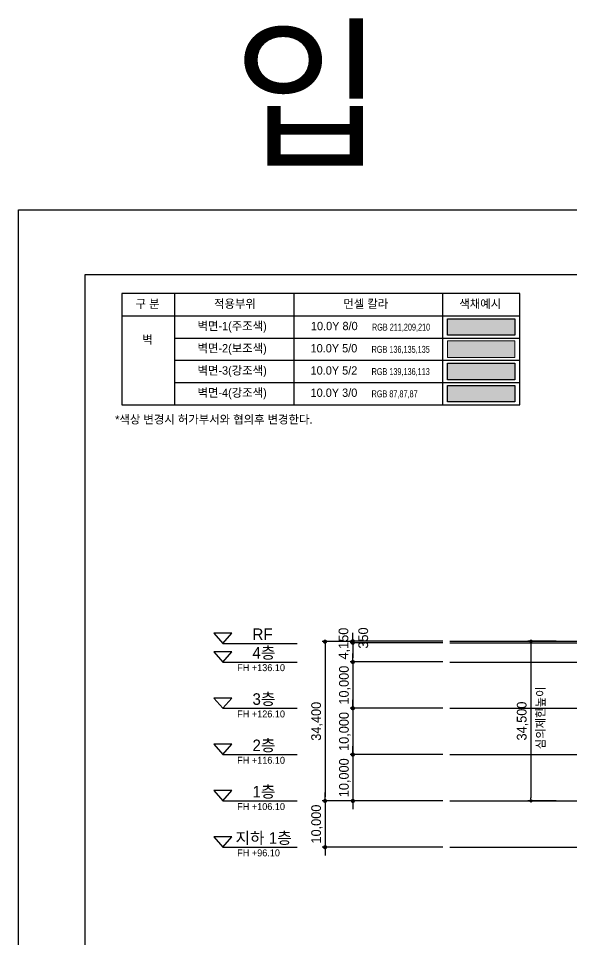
# Model space of a CAD drawing. Header units: millimetres. Extents: x 9068264 to 10076264, y 1307765 to 1705499.
# Drawn here: x 9068264 to 9187657, y 1506575 to 1705499 of the extents above; entities that cross this region are included whole.
import ezdxf
from ezdxf.enums import TextEntityAlignment as Align

# ---------------------------------------------------------------- set-up
doc = ezdxf.new("R2010")
doc.units = ezdxf.units.MM
doc.header["$LTSCALE"] = 1000
doc.linetypes.add('03 단지-0902$0$HIDDEN', pattern=[0.375, 0.25, -0.125])
doc.linetypes.add('x-평면도$0$CEN', pattern=[6.2, 6, -0.1, 0, -0.1])
doc.layers.get('DEFPOINTS').update_dxf_attribs({"color": 151})
for name, color, linetype in [('3 dim0', 7, 'Continuous'), ('A-TXT-2.7', 3, 'Continuous'), ('DIM', 7, 'Continuous'), ('HAT-1', 8, 'Continuous'), ('TEX', 3, 'Continuous'), ('TEX-SYM', 3, 'Continuous'), ('TXT1', 3, 'Continuous'), ('x-평면도$0$A-중심선', 10, 'x-평면도$0$CEN'), ('도로체인', 6, 'Continuous')]:
    doc.layers.add(name, color=color, linetype=linetype)
doc.layers.add('h 251', color=251, linetype='Continuous', lineweight=9)
for name, color, linetype, true_color in [('벽면1 (주조색)', 7, 'Continuous', 0xd3d1d2), ('벽면2 (보조색)', 7, 'Continuous', 0x888787), ('벽면3 (강조색)', 7, 'Continuous', 0x8b8871), ('벽면4 (강조색)', 7, 'Continuous', 0x575757)]:
    doc.layers.add(name, color=color, linetype=linetype, true_color=true_color)
doc.styles.add('AUDIT_D_190715091641-0', font='')
doc.styles.add('JAS(HY울릉도M)', font='')
doc.styles.add('돋움', font='')
doc.styles.get('AUDIT_D_190715091641-0').set_extended_font_data('Dotum')
doc.styles.get('JAS(HY울릉도M)').set_extended_font_data('Dotum')
doc.styles.get('돋움').set_extended_font_data('Dotum')
doc.dimstyles.new('scale600', dxfattribs={"dimscale": 600, "dimtxt": 2, "dimasz": 1, "dimexe": 1, "dimexo": 2.5, "dimgap": 0.8, "dimtad": 1, "dimdec": 0, "dimzin": 0, "dimdsep": 46, "dimlunit": 6, "dimtxsty": 'AUDIT_D_190715091641-0', "dimblk": 'DOT', "dimcen": 0, "dimdle": 1, "dimclrd": 256, "dimclre": 256, "dimclrt": 3, "dimadec": 0, "dimazin": 0, "dimtfac": 1, "dimtdec": 0, "dimtix": 1, "dimtmove": 2, "dimatfit": 3, "dimldrblk": 'DOT', "dimfxl": 0, "dimtolj": 1, "dimtzin": 0, "dimarcsym": 0})

# ---------------------------------------------------------------- blocks, each defined once
blk = doc.blocks.new('xxxxxxxx')
at = {"layer": 'DEFPOINTS', "linetype": 'ByBlock'}
for points in [[(44842066, -10941107), (45346066, -10941107), (45346066, -11297507), (44842066, -11297507)], [(44856466, -10955083), (45292815, -10955083), (45292815, -11282683), (44856466, -11282683)]]:
    blk.add_lwpolyline(points, close=True, dxfattribs=at)
blk = doc.blocks.new('_Dot')
at = {"color": 0, "linetype": 'ByBlock', "lineweight": -2}
blk.add_line((-0.5, 0), (-1, 0), dxfattribs=at)
at = {"color": 0, "linetype": 'ByBlock', "const_width": 0.5}
blk.add_lwpolyline([(-0.25, 0, 1), (0.25, 0, 1)], format="xyb", close=True, dxfattribs=at)
blk = doc.blocks.new('*D102')
at = {"layer": '3 dim0', "lineweight": -2, "transparency": 16777216}
for p, q in [((9140445, 1567418), (9140445, 1568318)), ((9159867, 1566518), (9139845, 1566518)), ((9140445, 1566518), (9140445, 1556518)), ((9159867, 1556518), (9139845, 1556518)), ((9140445, 1555618), (9140445, 1554718))]:
    blk.add_line(p, q, dxfattribs=at)
at = {"layer": 'DEFPOINTS', "color": 0, "transparency": 16777216}
for p in [(9161367, 1566518), (9140445, 1556518), (9161367, 1556518)]:
    blk.add_point(p, dxfattribs=at)
at = {"layer": '3 dim0', "lineweight": -2, "transparency": 16777216, "xscale": 900, "yscale": 900, "zscale": 900}
for p, rotation in [((9140445, 1566518), 270), ((9140445, 1556518), 90)]:
    blk.add_blockref('_Dot', p, dxfattribs=dict(at, rotation=rotation))
at = {"layer": '3 dim0', "color": 3, "transparency": 16777216, "insert": (9138711, 1561518), "char_height": 2100, "attachment_point": 5, "rotation": 90, "style": 'AUDIT_D_190715091641-0'}
blk.add_mtext('\\A1;10,000', dxfattribs=at)
blk = doc.blocks.new('*D103')
at = {"layer": '3 dim0', "lineweight": -2, "transparency": 16777216}
for p, q in [((9134445, 1537418), (9134445, 1538318)), ((9140118, 1536518), (9133845, 1536518)), ((9134445, 1536518), (9134445, 1526518)), ((9159867, 1526518), (9133845, 1526518)), ((9134445, 1525618), (9134445, 1524718))]:
    blk.add_line(p, q, dxfattribs=at)
at = {"layer": 'DEFPOINTS', "color": 0, "transparency": 16777216}
for p in [(9141618, 1536518), (9134445, 1526518), (9161367, 1526518)]:
    blk.add_point(p, dxfattribs=at)
at = {"layer": '3 dim0', "lineweight": -2, "transparency": 16777216, "xscale": 900, "yscale": 900, "zscale": 900}
for p, rotation in [((9134445, 1536518), 270), ((9134445, 1526518), 90)]:
    blk.add_blockref('_Dot', p, dxfattribs=dict(at, rotation=rotation))
at = {"layer": '3 dim0', "color": 3, "transparency": 16777216, "insert": (9132711, 1531518), "char_height": 2100, "attachment_point": 5, "rotation": 90, "style": 'AUDIT_D_190715091641-0'}
blk.add_mtext('\\A1;10,000', dxfattribs=at)
blk = doc.blocks.new('*D104')
at = {"layer": '3 dim0', "lineweight": -2, "transparency": 16777216}
for p, q in [((9140445, 1547418), (9140445, 1548318)), ((9159867, 1546518), (9139845, 1546518)), ((9140445, 1546518), (9140445, 1536518)), ((9159867, 1536518), (9139845, 1536518)), ((9140445, 1535618), (9140445, 1534718))]:
    blk.add_line(p, q, dxfattribs=at)
at = {"layer": 'DEFPOINTS', "color": 0, "transparency": 16777216}
for p in [(9161367, 1546518), (9140445, 1536518), (9161367, 1536518)]:
    blk.add_point(p, dxfattribs=at)
at = {"layer": '3 dim0', "lineweight": -2, "transparency": 16777216, "xscale": 900, "yscale": 900, "zscale": 900}
for p, rotation in [((9140445, 1546518), 270), ((9140445, 1536518), 90)]:
    blk.add_blockref('_Dot', p, dxfattribs=dict(at, rotation=rotation))
at = {"layer": '3 dim0', "color": 3, "transparency": 16777216, "insert": (9138711, 1541518), "char_height": 2100, "attachment_point": 5, "rotation": 90, "style": 'AUDIT_D_190715091641-0'}
blk.add_mtext('\\A1;10,000', dxfattribs=at)
blk = doc.blocks.new('*D105')
at = {"layer": '3 dim0', "lineweight": -2, "transparency": 16777216}
for p, q in [((9140445, 1557418), (9140445, 1558318)), ((9159867, 1556518), (9139845, 1556518)), ((9140445, 1556518), (9140445, 1546518)), ((9159867, 1546518), (9139845, 1546518)), ((9140445, 1545618), (9140445, 1544718))]:
    blk.add_line(p, q, dxfattribs=at)
at = {"layer": 'DEFPOINTS', "color": 0, "transparency": 16777216}
for p in [(9161367, 1556518), (9140445, 1546518), (9161367, 1546518)]:
    blk.add_point(p, dxfattribs=at)
at = {"layer": '3 dim0', "lineweight": -2, "transparency": 16777216, "xscale": 900, "yscale": 900, "zscale": 900}
for p, rotation in [((9140445, 1556518), 270), ((9140445, 1546518), 90)]:
    blk.add_blockref('_Dot', p, dxfattribs=dict(at, rotation=rotation))
at = {"layer": '3 dim0', "color": 3, "transparency": 16777216, "insert": (9138711, 1551518), "char_height": 2100, "attachment_point": 5, "rotation": 90, "style": 'AUDIT_D_190715091641-0'}
blk.add_mtext('\\A1;10,000', dxfattribs=at)
blk = doc.blocks.new('*D106')
at = {"layer": '3 dim0', "lineweight": -2, "transparency": 16777216}
for p, q in [((9140118, 1570918), (9133845, 1570918)), ((9134445, 1570018), (9134445, 1537418)), ((9140118, 1536518), (9133845, 1536518))]:
    blk.add_line(p, q, dxfattribs=at)
at = {"layer": 'DEFPOINTS', "color": 0, "transparency": 16777216}
for p in [(9141618, 1570918), (9134445, 1536518), (9141618, 1536518)]:
    blk.add_point(p, dxfattribs=at)
at = {"layer": '3 dim0', "lineweight": -2, "transparency": 16777216, "xscale": 900, "yscale": 900, "zscale": 900}
for p, rotation in [((9134445, 1570918), 90), ((9134445, 1536518), 270)]:
    blk.add_blockref('_Dot', p, dxfattribs=dict(at, rotation=rotation))
at = {"layer": '3 dim0', "color": 3, "transparency": 16777216, "insert": (9132711, 1553718), "char_height": 2100, "attachment_point": 5, "rotation": 90, "style": 'AUDIT_D_190715091641-0'}
blk.add_mtext('\\A1;34,400', dxfattribs=at)
blk = doc.blocks.new('*D107')
at = {"layer": '3 dim0', "lineweight": -2, "transparency": 16777216}
for p, q in [((9159867, 1570668), (9139845, 1570668)), ((9140445, 1569768), (9140445, 1567418)), ((9159867, 1566518), (9139845, 1566518))]:
    blk.add_line(p, q, dxfattribs=at)
at = {"layer": 'DEFPOINTS', "color": 0, "transparency": 16777216}
for p in [(9161367, 1570668), (9140445, 1566518), (9161367, 1566518)]:
    blk.add_point(p, dxfattribs=at)
at = {"layer": '3 dim0', "lineweight": -2, "transparency": 16777216, "xscale": 900, "yscale": 900, "zscale": 900}
for p, rotation in [((9140445, 1570668), 90), ((9140445, 1566518), 270)]:
    blk.add_blockref('_Dot', p, dxfattribs=dict(at, rotation=rotation))
at = {"layer": '3 dim0', "color": 3, "transparency": 16777216, "insert": (9138614, 1570494), "char_height": 2100, "attachment_point": 5, "rotation": 90, "style": 'AUDIT_D_190715091641-0'}
blk.add_mtext('\\A1;4,150', dxfattribs=at)
blk = doc.blocks.new('*D108')
at = {"layer": '3 dim0', "lineweight": -2, "transparency": 16777216}
for p, q in [((9140445, 1571918), (9140445, 1572818)), ((9159867, 1571018), (9139845, 1571018)), ((9159867, 1570668), (9139845, 1570668)), ((9140445, 1571018), (9140445, 1570668)), ((9140445, 1569768), (9140445, 1568868))]:
    blk.add_line(p, q, dxfattribs=at)
at = {"layer": 'DEFPOINTS', "color": 0, "transparency": 16777216}
for p in [(9140445, 1570668), (9161367, 1571018), (9161367, 1570668)]:
    blk.add_point(p, dxfattribs=at)
at = {"layer": '3 dim0', "lineweight": -2, "transparency": 16777216, "xscale": 900, "yscale": 900, "zscale": 900}
for p, rotation in [((9140445, 1571018), 270), ((9140445, 1570668), 90)]:
    blk.add_blockref('_Dot', p, dxfattribs=dict(at, rotation=rotation))
at = {"layer": '3 dim0', "color": 3, "transparency": 16777216, "insert": (9142706, 1571690), "char_height": 2100, "attachment_point": 5, "rotation": 90, "style": 'AUDIT_D_190715091641-0'}
blk.add_mtext('\\A1;350', dxfattribs=at)
blk = doc.blocks.new('*D109')
at = {"layer": 'DEFPOINTS', "color": 0, "transparency": 16777216}
for p in [(9186072, 1571018), (9178900, 1536518), (9186072, 1536518)]:
    blk.add_point(p, dxfattribs=at)
at = {"layer": 'DIM', "lineweight": -2, "transparency": 16777216}
for p, q in [((9184322, 1571018), (9178200, 1571018)), ((9178900, 1570318), (9178900, 1537218)), ((9184322, 1536518), (9178200, 1536518))]:
    blk.add_line(p, q, dxfattribs=at)
at = {"layer": 'DIM', "lineweight": -2, "transparency": 16777216, "xscale": 700, "yscale": 700, "zscale": 700}
for p, rotation in [((9178900, 1571018), 90), ((9178900, 1536518), 270)]:
    blk.add_blockref('_Dot', p, dxfattribs=dict(at, rotation=rotation))
at = {"layer": 'DIM', "color": 3, "transparency": 16777216, "insert": (9177086, 1553768), "char_height": 2100, "attachment_point": 5, "rotation": 90, "style": 'AUDIT_D_190715091641-0'}
blk.add_mtext('\\A1;34,500', dxfattribs=at)

msp = doc.modelspace()

# ---------------------------------------------------------------- hatches: boundary and pattern name
at = {"layer": '벽면1 (주조색)'}
h = msp.add_hatch(color=256, dxfattribs=at)
h.dxf.hatch_style = 1
h.paths.add_polyline_path([(9160893.9, 1640652.4), (9175430.5, 1640652.4), (9175430.5, 1637076.9), (9160893.9, 1637076.9)])
at = {"layer": '벽면2 (보조색)'}
msp.add_hatch(color=256, dxfattribs=at).paths.add_polyline_path([(9160893.9, 1635852.4), (9175430.5, 1635852.4), (9175430.5, 1632276.9), (9160893.9, 1632276.9)])
at = {"layer": '벽면3 (강조색)', "true_color": 0xa09583}
h = msp.add_hatch(color=252, dxfattribs=at)
h.dxf.hatch_style = 1
h.paths.add_polyline_path([(9160893.9, 1631052.4), (9175430.5, 1631052.4), (9175430.5, 1627476.9), (9160893.9, 1627476.9)])
at = {"layer": '벽면4 (강조색)'}
h = msp.add_hatch(color=250, dxfattribs=at)
h.dxf.hatch_style = 1
h.paths.add_polyline_path([(9160893.9, 1626252.4), (9175430.5, 1626252.4), (9175430.5, 1622676.9), (9160893.9, 1622676.9)])

# ---------------------------------------------------------------- linework, layer by layer
at = {"layer": '3 dim0'}
for points in [[(9112391.8, 1570517.6), (9114339.3, 1572739.2), (9110444.3, 1572739.2), (9112391.8, 1570517.6), (9128445.2, 1570517.6)], [(9112391.8, 1566517.6), (9114339.3, 1568739.2), (9110444.3, 1568739.2), (9112391.8, 1566517.6), (9128445.2, 1566517.6)], [(9112391.8, 1556517.6), (9114339.3, 1558739.2), (9110444.3, 1558739.2), (9112391.8, 1556517.6), (9128445.2, 1556517.6)], [(9112391.8, 1546517.6), (9114339.3, 1548739.2), (9110444.3, 1548739.2), (9112391.8, 1546517.6), (9128445.2, 1546517.6)], [(9112391.8, 1536517.6), (9114339.3, 1538739.2), (9110444.3, 1538739.2), (9112391.8, 1536517.6), (9128445.2, 1536517.6)], [(9112391.8, 1526517.6), (9114339.3, 1528739.2), (9110444.3, 1528739.2), (9112391.8, 1526517.6), (9128445.2, 1526517.6)]]:
    msp.add_lwpolyline(points, dxfattribs=at)
at = {"layer": 'h 251', "color": 251}
msp.add_lwpolyline([(9160893.9, 1635852.4), (9175430.5, 1635852.4), (9175430.5, 1632276.9), (9160893.9, 1632276.9)], close=True, dxfattribs=at)
at = {"layer": 'HAT-1', "color": 252, "true_color": 0xa09583}
msp.add_lwpolyline([(9160893.9, 1631052.4), (9175430.5, 1631052.4), (9175430.5, 1627476.9), (9160893.9, 1627476.9)], close=True, dxfattribs=at)
at = {"layer": 'HAT-1', "color": 250}
msp.add_lwpolyline([(9160893.9, 1626252.4), (9175430.5, 1626252.4), (9175430.5, 1622676.9), (9160893.9, 1622676.9)], close=True, dxfattribs=at)
at = {"layer": 'TXT1'}
for p, q in [((9176518.3, 1646064.6), (9090605.1, 1646064.6)), ((9090605.1, 1646064.6), (9090605.1, 1622064.6)), ((9101925.3, 1646064.6), (9101925.3, 1622064.6)), ((9176518.3, 1622064.6), (9176518.3, 1646064.6)), ((9090605.1, 1641264.6), (9176518.3, 1641264.6)), ((9090605.1, 1622064.6), (9176518.3, 1622064.6))]:
    msp.add_line(p, q, dxfattribs=at)
at = {"layer": 'TXT1', "color": 0}
for p, q in [((9127713.6, 1646064.6), (9127713.6, 1622064.6)), ((9159806.1, 1646064.6), (9159806.1, 1622064.6)), ((9101925.3, 1636464.6), (9176518.3, 1636464.6)), ((9101925.3, 1631664.6), (9176518.3, 1631664.6)), ((9101925.3, 1626864.6), (9176518.3, 1626864.6)), ((9101925.3, 1622064.6), (9176518.3, 1622064.6))]:
    msp.add_line(p, q, dxfattribs=at)
at = {"layer": 'x-평면도$0$A-중심선', "ltscale": 5}
for p, q in [((9161366.7, 1571017.6), (9462194, 1571017.6)), ((9161366.7, 1570667.6), (9462194, 1570667.6)), ((9161366.7, 1566517.6), (9462194, 1566517.6)), ((9161366.7, 1556517.6), (9462194, 1556517.6)), ((9161366.7, 1546517.6), (9462194, 1546517.6)), ((9161366.7, 1536517.6), (9462194, 1536517.6)), ((9161366.7, 1526517.6), (9462194, 1526517.6))]:
    msp.add_line(p, q, dxfattribs=at)
at = {"layer": '도로체인', "linetype": '03 단지-0902$0$HIDDEN', "ltscale": 10}
msp.add_line((9186072.1, 1571017.6), (9462236.5, 1571017.6), dxfattribs=at)
at = {"layer": '벽면1 (주조색)'}
msp.add_lwpolyline([(9160893.9, 1640652.4), (9175430.5, 1640652.4), (9175430.5, 1637076.9), (9160893.9, 1637076.9)], close=True, dxfattribs=at)

# ---------------------------------------------------------------- block references
at = {"layer": 'DEFPOINTS'}
msp.add_blockref('xxxxxxxx', (-35773801.8, 12605272), dxfattribs=at)

# ---------------------------------------------------------------- texts
at = {"layer": 'A-TXT-2.7', "style": '돋움'}
for s, p in [('FH +136.10', (9115490.8, 1564544.5)), ('FH +126.10', (9115490.8, 1554544.5)), ('FH +116.10', (9115490.8, 1544544.5)), ('FH +106.10', (9115490.8, 1534544.5)), ('FH +96.10', (9115490.8, 1524544.5))]:
    msp.add_text(s, height=1500, dxfattribs=at).set_placement(p)
at = {"layer": 'DEFPOINTS', "ltscale": 3, "style": 'JAS(HY울릉도M)'}
msp.add_text('입     면    도', height=26086.8, dxfattribs=at).set_placement((9298061.3, 1676072), align=Align.RIGHT)
at = {"layer": 'DEFPOINTS', "style": '돋움', "width": 0.8}
for s, p in [('RGB 211,209,210', (9144562.4, 1637634.1)), ('RGB 136,135,135', (9144486.1, 1632834.1)), ('RGB 139,136,113', (9144486.1, 1628034.1)), ('RGB 87,87,87', (9144486.1, 1623234.1))]:
    msp.add_text(s, height=1500, rotation=360, dxfattribs=at).set_placement(p, align=Align.BOTTOM_LEFT)
at = {"layer": 'TEX', "color": 3, "style": '돋움'}
for s, p in [('RF', (9118780, 1572516.6)), ('4층', (9118780, 1568516.6)), ('3층', (9118780, 1558516.6)), ('2층', (9118780, 1548516.6)), ('1층', (9118780, 1538516.6)), ('지하 1층', (9115122, 1528516.6))]:
    msp.add_text(s, height=2500, dxfattribs=at).set_placement(p, align=Align.MIDDLE_LEFT)
msp.add_text('심의제한높이', height=1800, rotation=90, dxfattribs=at).set_placement((9180981.3, 1547680.1), align=Align.MIDDLE_LEFT)
at = {"layer": 'TEX-SYM', "style": '돋움'}
for s, p in [('구 분', (9093547.2, 1642434.1)), ('적용부위', (9110481.5, 1642434.1)), ('먼셀 칼라', (9138400.5, 1642434.1)), ('색채예시', (9163429.9, 1642434.1)), ('벽면-1(주조색)', (9106909.8, 1637634.1)), ('10.0Y 8/0', (9131401.8, 1637634.1)), ('벽', (9095006.2, 1634689.5)), ('벽면-2(보조색)', (9106909.8, 1632834.1)), ('10.0Y 5/0', (9131325.5, 1632834.1)), ('벽면-3(강조색)', (9106909.8, 1628034.1)), ('10.0Y 5/2', (9131325.5, 1628034.1)), ('벽면-4(강조색)', (9106909.8, 1623234.1)), ('10.0Y 3/0', (9131325.5, 1623234.1)), ('*색상 변경시 허가부서와 협의후 변경한다.', (9089154.1, 1617461.8))]:
    msp.add_text(s, height=1800, rotation=360, dxfattribs=at).set_placement(p, align=Align.BOTTOM_LEFT)

# ---------------------------------------------------------------- dimensions: what is measured, and where the dimension line sits
at = {"layer": '3 dim0'}
for base, p1, p2, picture, middle in [((9140445.2, 1566517.6), (9161366.7, 1570667.6), (9161366.7, 1566517.6), '*D107', (9138614, 1570493.8)), ((9140445.2, 1570667.6), (9161366.7, 1571017.6), (9161366.7, 1570667.6), '*D108', (9142706.1, 1571690.4))]:
    dim = msp.add_linear_dim(base=base, p1=p1, p2=p2, angle=270, dimstyle='scale600', override={"dimtxt": 3.5, "dimasz": 1.5}, dxfattribs=at)
    dim.commit()
    dim.dimension.update_dxf_attribs({"geometry": picture, "text_midpoint": middle, "dimtype": 160})
for base, p1, p2, picture, middle in [((9134445.2, 1536517.6), (9141617.7, 1570917.6), (9141617.7, 1536517.6), '*D106', (9132711.5, 1553717.6)), ((9140445.2, 1556517.6), (9161366.7, 1566517.6), (9161366.7, 1556517.6), '*D102', (9138711.5, 1561517.6)), ((9140445.2, 1546517.6), (9161366.7, 1556517.6), (9161366.7, 1546517.6), '*D105', (9138711.5, 1551517.6)), ((9140445.2, 1536517.6), (9161366.7, 1546517.6), (9161366.7, 1536517.6), '*D104', (9138711.5, 1541517.6)), ((9134445.2, 1526517.6), (9141617.7, 1536517.6), (9161366.7, 1526517.6), '*D103', (9132711.5, 1531517.6))]:
    dim = msp.add_linear_dim(base=base, p1=p1, p2=p2, angle=270, dimstyle='scale600', override={"dimtxt": 3.5, "dimasz": 1.5}, dxfattribs=at)
    dim.commit()
    dim.dimension.update_dxf_attribs({"geometry": picture, "text_midpoint": middle})
at = {"layer": 'DIM'}
dim = msp.add_linear_dim(base=(9178899.6, 1536517.6), p1=(9186072.1, 1571017.6), p2=(9186072.1, 1536517.6), angle=270, dimstyle='scale600', override={"dimscale": 700, "dimtxt": 3}, dxfattribs=at)
dim.commit()
dim.dimension.update_dxf_attribs({"geometry": '*D109', "text_midpoint": (9177085.9, 1553767.6)})

doc.saveas('drawing.dxf')
